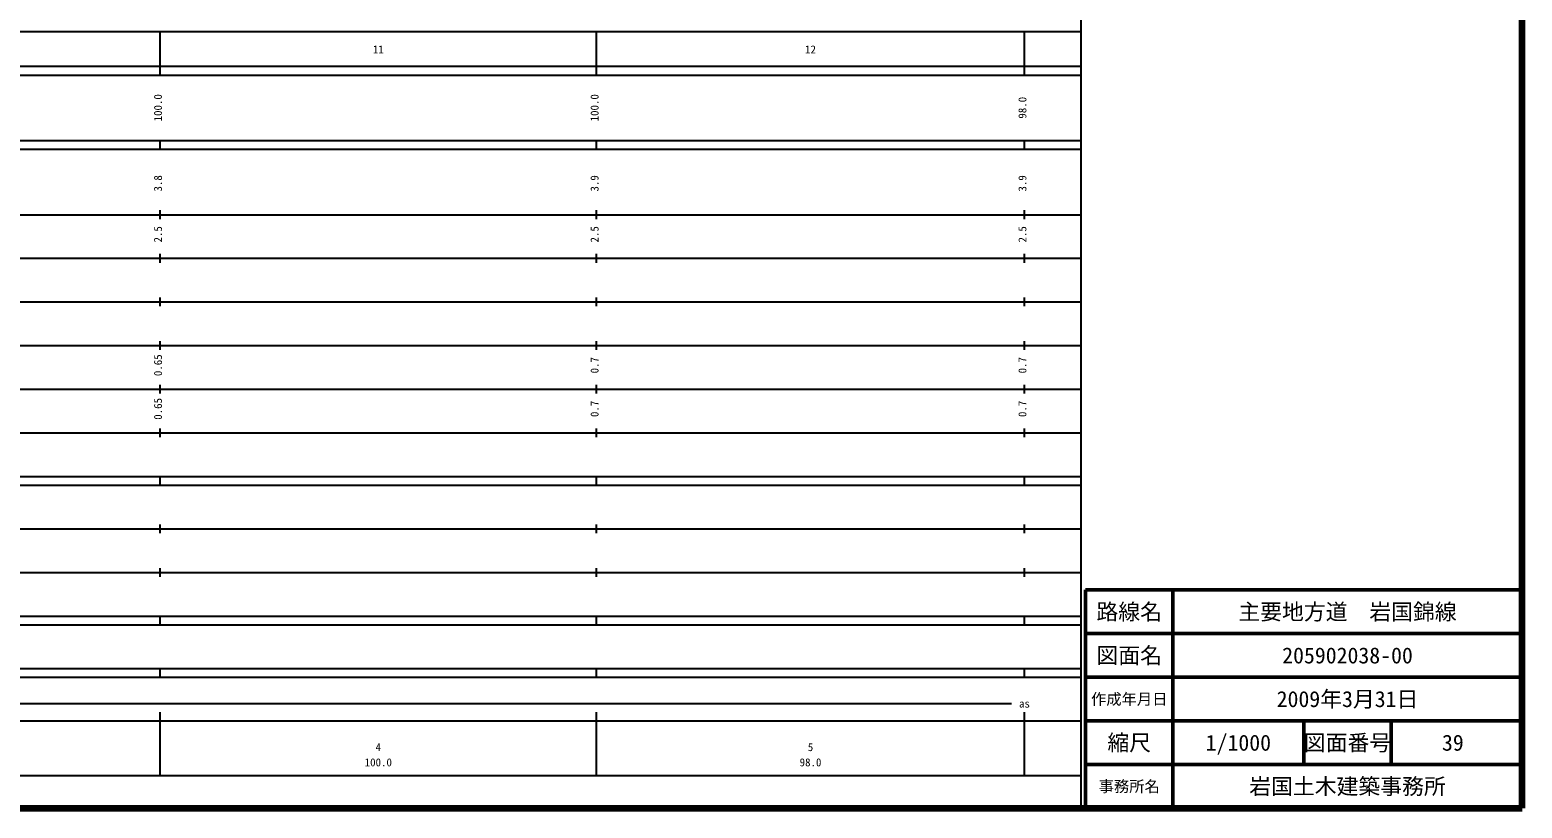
# Model space of a CAD drawing. Units: millimetres on the paper, enlarged 1000 times. Extents: x 40000 to 680000, y 20000 to 380000.
# Drawn here: x 338188 to 680000, y 20000 to 198357 of the extents above; entities that cross this region are included whole.
import ezdxf
from ezdxf.enums import TextEntityAlignment as Align

# ---------------------------------------------------------------- set-up
doc = ezdxf.new("R2010")
doc.units = ezdxf.units.MM
doc.header["$LTSCALE"] = 1000
for name, color, linetype, lineweight in [('M-TTL', 2, 'Continuous', 140), ('M-TTL-BAND', 7, 'Continuous', 25), ('M-TTL-FRAM', 2, 'Continuous', 50), ('M-TTL-LINE', 7, 'Continuous', 50)]:
    doc.layers.add(name, color=color, linetype=linetype, lineweight=lineweight)
doc.layers.add('M-TTL-TXT', color=7, linetype='Continuous')
doc.styles.add('ＭＳ ゴシック', font='')
doc.styles.get('ＭＳ ゴシック').set_extended_font_data('MS Gothic')

msp = doc.modelspace()

# ---------------------------------------------------------------- linework, layer by layer
at = {"layer": 'M-TTL'}
for p, q in [((680000, 20000), (680000, 380000)), ((40000, 20000), (680000, 20000))]:
    msp.add_line(p, q, dxfattribs=at)
at = {"layer": 'M-TTL-BAND'}
for p, q in [((579000, 20000), (579000, 370000)), ((68000, 198000), (579000, 198000)), ((368000, 188000), (368000, 198000)), ((468000, 188000), (468000, 198000)), ((566000, 188000), (566000, 198000)), ((40000, 190000), (579000, 190000)), ((40000, 188000), (579000, 188000)), ((40000, 173000), (579000, 173000)), ((40000, 171000), (579000, 171000)), ((368000, 171000), (368000, 173000)), ((468000, 171000), (468000, 173000)), ((566000, 171000), (566000, 173000)), ((40000, 156000), (579000, 156000)), ((368000, 155000), (368000, 157000)), ((468000, 155000), (468000, 157000)), ((566000, 155000), (566000, 157000)), ((368000, 145000), (368000, 147000)), ((468000, 145000), (468000, 147000)), ((566000, 145000), (566000, 147000)), ((46000, 146000), (579000, 146000)), ((368000, 135000), (368000, 137000)), ((468000, 135000), (468000, 137000)), ((566000, 135000), (566000, 137000)), ((52000, 136000), (579000, 136000)), ((368000, 125000), (368000, 127000)), ((468000, 125000), (468000, 127000)), ((566000, 125000), (566000, 127000)), ((46000, 126000), (579000, 126000)), ((368000, 115000), (368000, 117000)), ((468000, 115000), (468000, 117000)), ((566000, 115000), (566000, 117000)), ((52000, 116000), (579000, 116000)), ((46000, 106000), (579000, 106000)), ((368000, 105000), (368000, 107000)), ((468000, 105000), (468000, 107000)), ((566000, 105000), (566000, 107000)), ((40000, 96000), (579000, 96000)), ((368000, 94000), (368000, 96000)), ((468000, 94000), (468000, 96000)), ((566000, 94000), (566000, 96000)), ((40000, 94000), (579000, 94000)), ((49000, 84000), (579000, 84000)), ((368000, 83000), (368000, 85000)), ((468000, 83000), (468000, 85000)), ((566000, 83000), (566000, 85000)), ((40000, 74000), (579000, 74000)), ((368000, 73000), (368000, 75000)), ((468000, 73000), (468000, 75000)), ((566000, 73000), (566000, 75000)), ((40000, 64000), (579000, 64000)), ((40000, 62000), (579000, 62000)), ((368000, 62000), (368000, 64000)), ((468000, 62000), (468000, 64000)), ((566000, 62000), (566000, 64000)), ((40000, 52000), (579000, 52000)), ((368000, 50000), (368000, 52000)), ((468000, 50000), (468000, 52000)), ((566000, 50000), (566000, 52000)), ((40000, 50000), (579000, 50000)), ((71000, 44000), (563000, 44000)), ((368000, 27500), (368000, 42000)), ((468000, 27500), (468000, 42000)), ((566000, 27500), (566000, 42000)), ((40000, 40000), (579000, 40000)), ((68000, 27500), (579000, 27500))]:
    msp.add_line(p, q, dxfattribs=at)
at = {"layer": 'M-TTL-FRAM'}
for p, q in [((680000, 70000), (580000, 70000)), ((580000, 70000), (580000, 20000))]:
    msp.add_line(p, q, dxfattribs=at)
at = {"layer": 'M-TTL-LINE'}
for p, q in [((600000, 70000), (600000, 20000)), ((680000, 60000), (580000, 60000)), ((680000, 50000), (580000, 50000)), ((680000, 40000), (580000, 40000)), ((630000, 40000), (630000, 30000)), ((650000, 40000), (650000, 30000)), ((680000, 30000), (580000, 30000))]:
    msp.add_line(p, q, dxfattribs=at)

# ---------------------------------------------------------------- texts
at = {"layer": 'M-TTL-BAND', "style": 'ＭＳ ゴシック'}
for s, p in [('11', (418000, 192405)), ('12', (517000, 192405)), ('as', (566000, 42500)), ('4', (418000, 32523)), ('5', (517000, 32523)), ('100.0', (418000, 29033)), ('98.0', (517000, 29033))]:
    msp.add_text(s, height=1833, dxfattribs=at).set_placement(p, align=Align.BOTTOM_CENTER)
for s, p in [('100.0', (369000, 180500)), ('100.0', (469000, 180500)), ('98.0', (567000, 180500)), ('3.8', (369000, 163174)), ('3.9', (469000, 163174)), ('3.9', (567000, 163174)), ('2.5', (369000, 151500)), ('2.5', (469000, 151500)), ('2.5', (567000, 151500)), ('0.65', (369000, 121500)), ('0.7', (469000, 121500)), ('0.7', (567000, 121500)), ('0.65', (369000, 111500)), ('0.7', (469000, 111500)), ('0.7', (567000, 111500))]:
    msp.add_text(s, height=1833, rotation=90, dxfattribs=at).set_placement(p, align=Align.BOTTOM_CENTER)
at = {"layer": 'M-TTL-TXT', "style": 'ＭＳ ゴシック'}
for s, height, p in [('路線名', 3666, (590000, 65000)), ('路線名', 3666, (590000, 65000)), ('主要地方道\u3000岩国錦線', 3666, (640000, 65000)), ('図面名', 3666, (590000, 55000)), ('図面名', 3666, (590000, 55000)), ('205902038-00', 3666, (640000, 55000)), ('作成年月日', 2566, (590000, 45000)), ('作成年月日', 2566, (590000, 45000)), ('2009年3月31日', 3666, (640000, 45000)), ('縮尺', 3666, (590000, 35000)), ('縮尺', 3666, (590000, 35000)), ('1/1000', 3666, (615000, 35000)), ('図面番号', 3666, (640000, 35000)), ('図面番号', 3666, (640000, 35000)), ('39', 3666, (664125, 35000)), ('岩国土木建築事務所', 3666, (640000, 25000)), ('事務所名', 2566, (590000, 25000)), ('事務所名', 2566, (590000, 25000))]:
    msp.add_text(s, height=height, dxfattribs=at).set_placement(p, align=Align.MIDDLE_CENTER)

doc.saveas('drawing.dxf')
